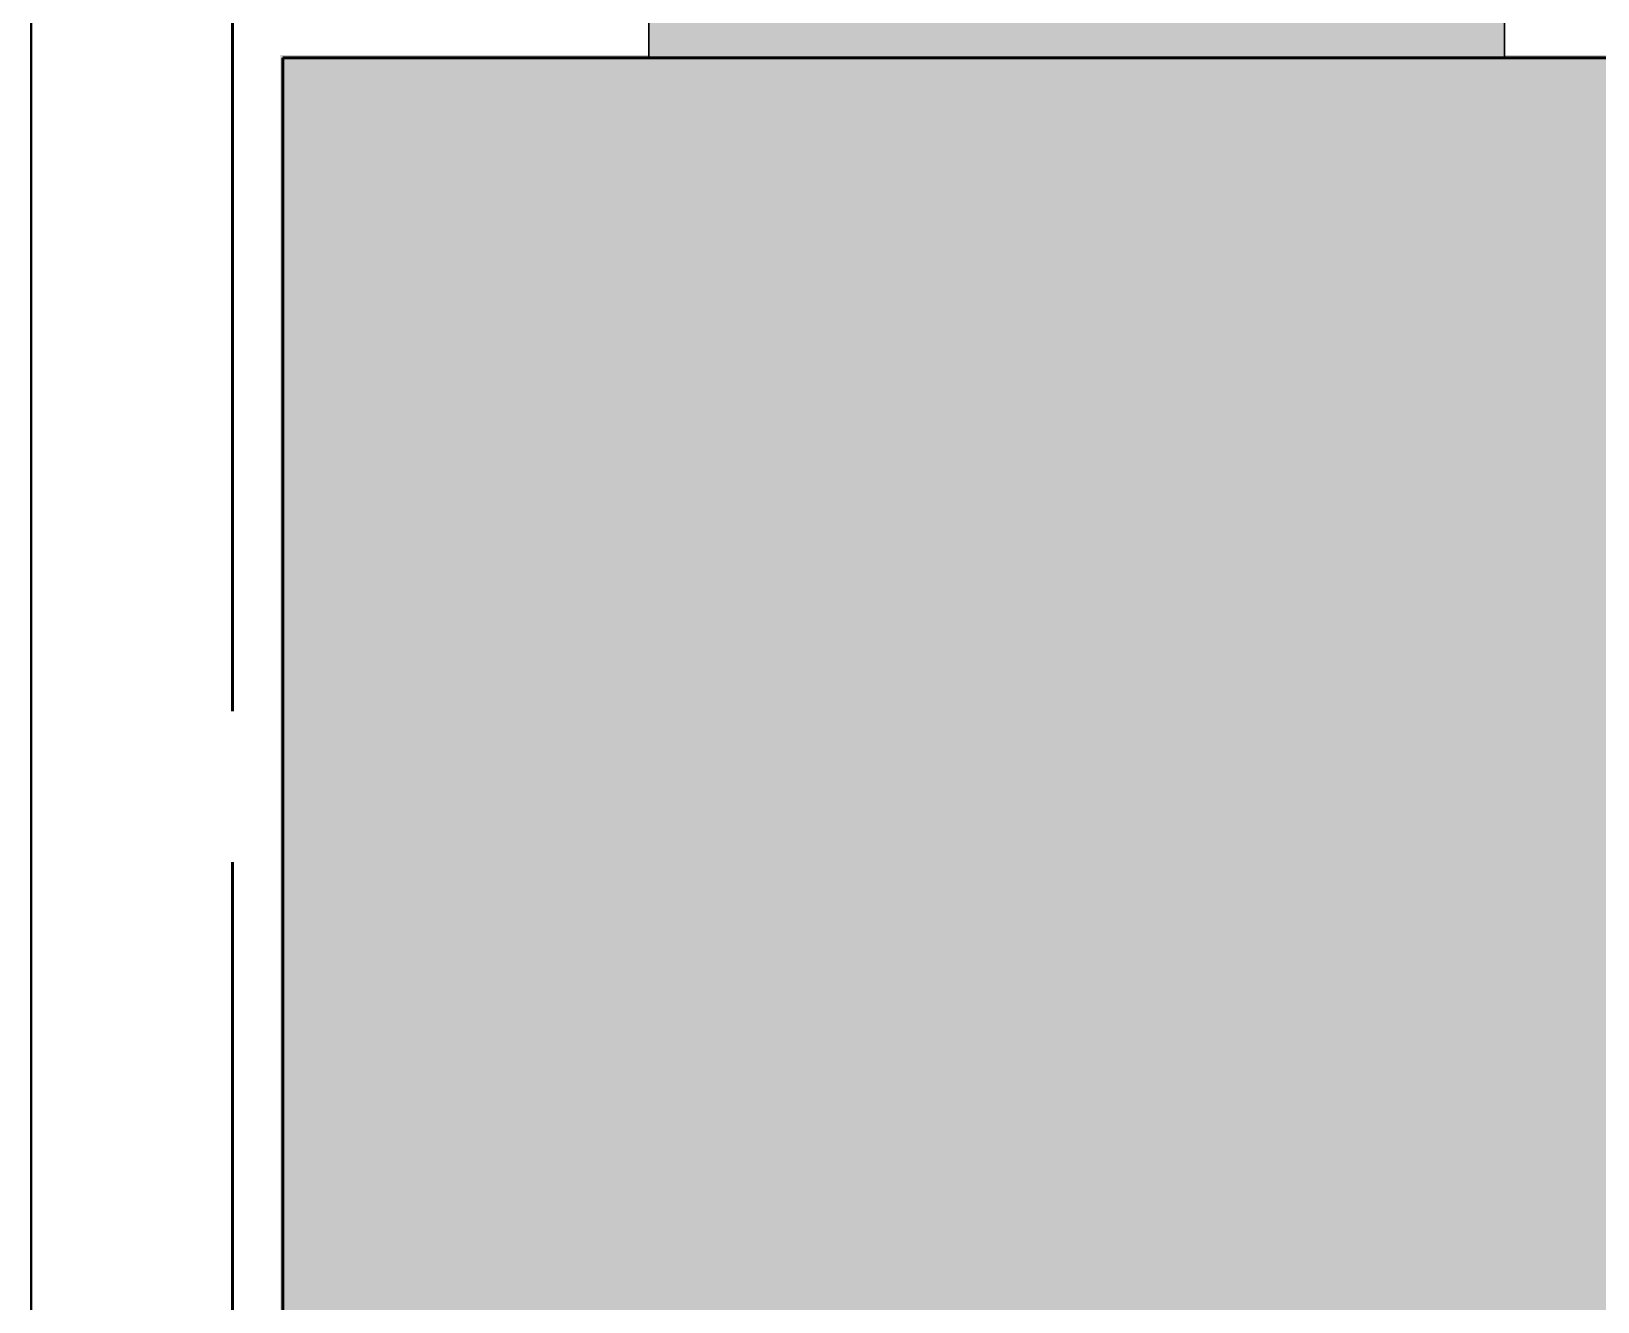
# Model space of a CAD drawing. Header units: millimetres. Extents: x -6738 to 17974, y -5396 to 4356.
# Drawn here: x -176 to 922, y 687 to 1579 of the extents above; entities that cross this region are included whole.
import ezdxf

# ---------------------------------------------------------------- set-up
doc = ezdxf.new("R2010")
doc.units = ezdxf.units.MM
doc.linetypes.add('DASH_494_106', pattern=[599.722222, 493.888889, -105.833333])
for name, color, linetype in [('GEOFAB', 5, 'Continuous'), ('MANHOLES', 7, 'Continuous'), ('MODULE_ART', 7, 'Continuous'), ('TANK', 7, 'Continuous')]:
    doc.layers.add(name, color=color, linetype=linetype)

# ---------------------------------------------------------------- blocks, each defined once
blk = doc.blocks.new('atlancube_face')
at = {"true_color": 0x000000}
blk.add_solid([(-1.8, -1.8), (1151.8, -1.8), (-1.8, 781.8), (1151.8, 781.8)], dxfattribs=at)

msp = doc.modelspace()

# ---------------------------------------------------------------- linework, layer by layer
at = {"layer": 'GEOFAB', "color": 6, "lineweight": 40}
msp.add_line((-176.4, -176.4), (-176.4, 2060), dxfattribs=at)
at = {"layer": 'GEOFAB', "color": 5, "linetype": 'DASH_494_106', "lineweight": 53}
msp.add_lwpolyline([(-35.3, -35.3), (14985.3, -35.3), (14985.3, 1595.3), (-35.3, 1595.3)], close=True, dxfattribs=at)
at = {"layer": 'MANHOLES', "lineweight": 30}
msp.add_lwpolyline([(256.5, 1560), (856.5, 1560), (856.5, 3000), (256.5, 3000)], close=True, dxfattribs=at)
at = {"layer": 'MANHOLES', "true_color": 0xb8b8b8}
msp.add_solid([(256.5, 1560), (856.5, 1560), (256.5, 3000), (856.5, 3000)], dxfattribs=at)
at = {"layer": 'TANK', "lineweight": 53}
msp.add_lwpolyline([(0, 0), (14950, 0), (14950, 1560), (0, 1560)], close=True, dxfattribs=at)

# ---------------------------------------------------------------- block references
at = {"layer": 'MODULE_ART'}
for p in [(0, 780), (0, 0)]:
    msp.add_blockref('atlancube_face', p, dxfattribs=at)

doc.saveas('drawing.dxf')
